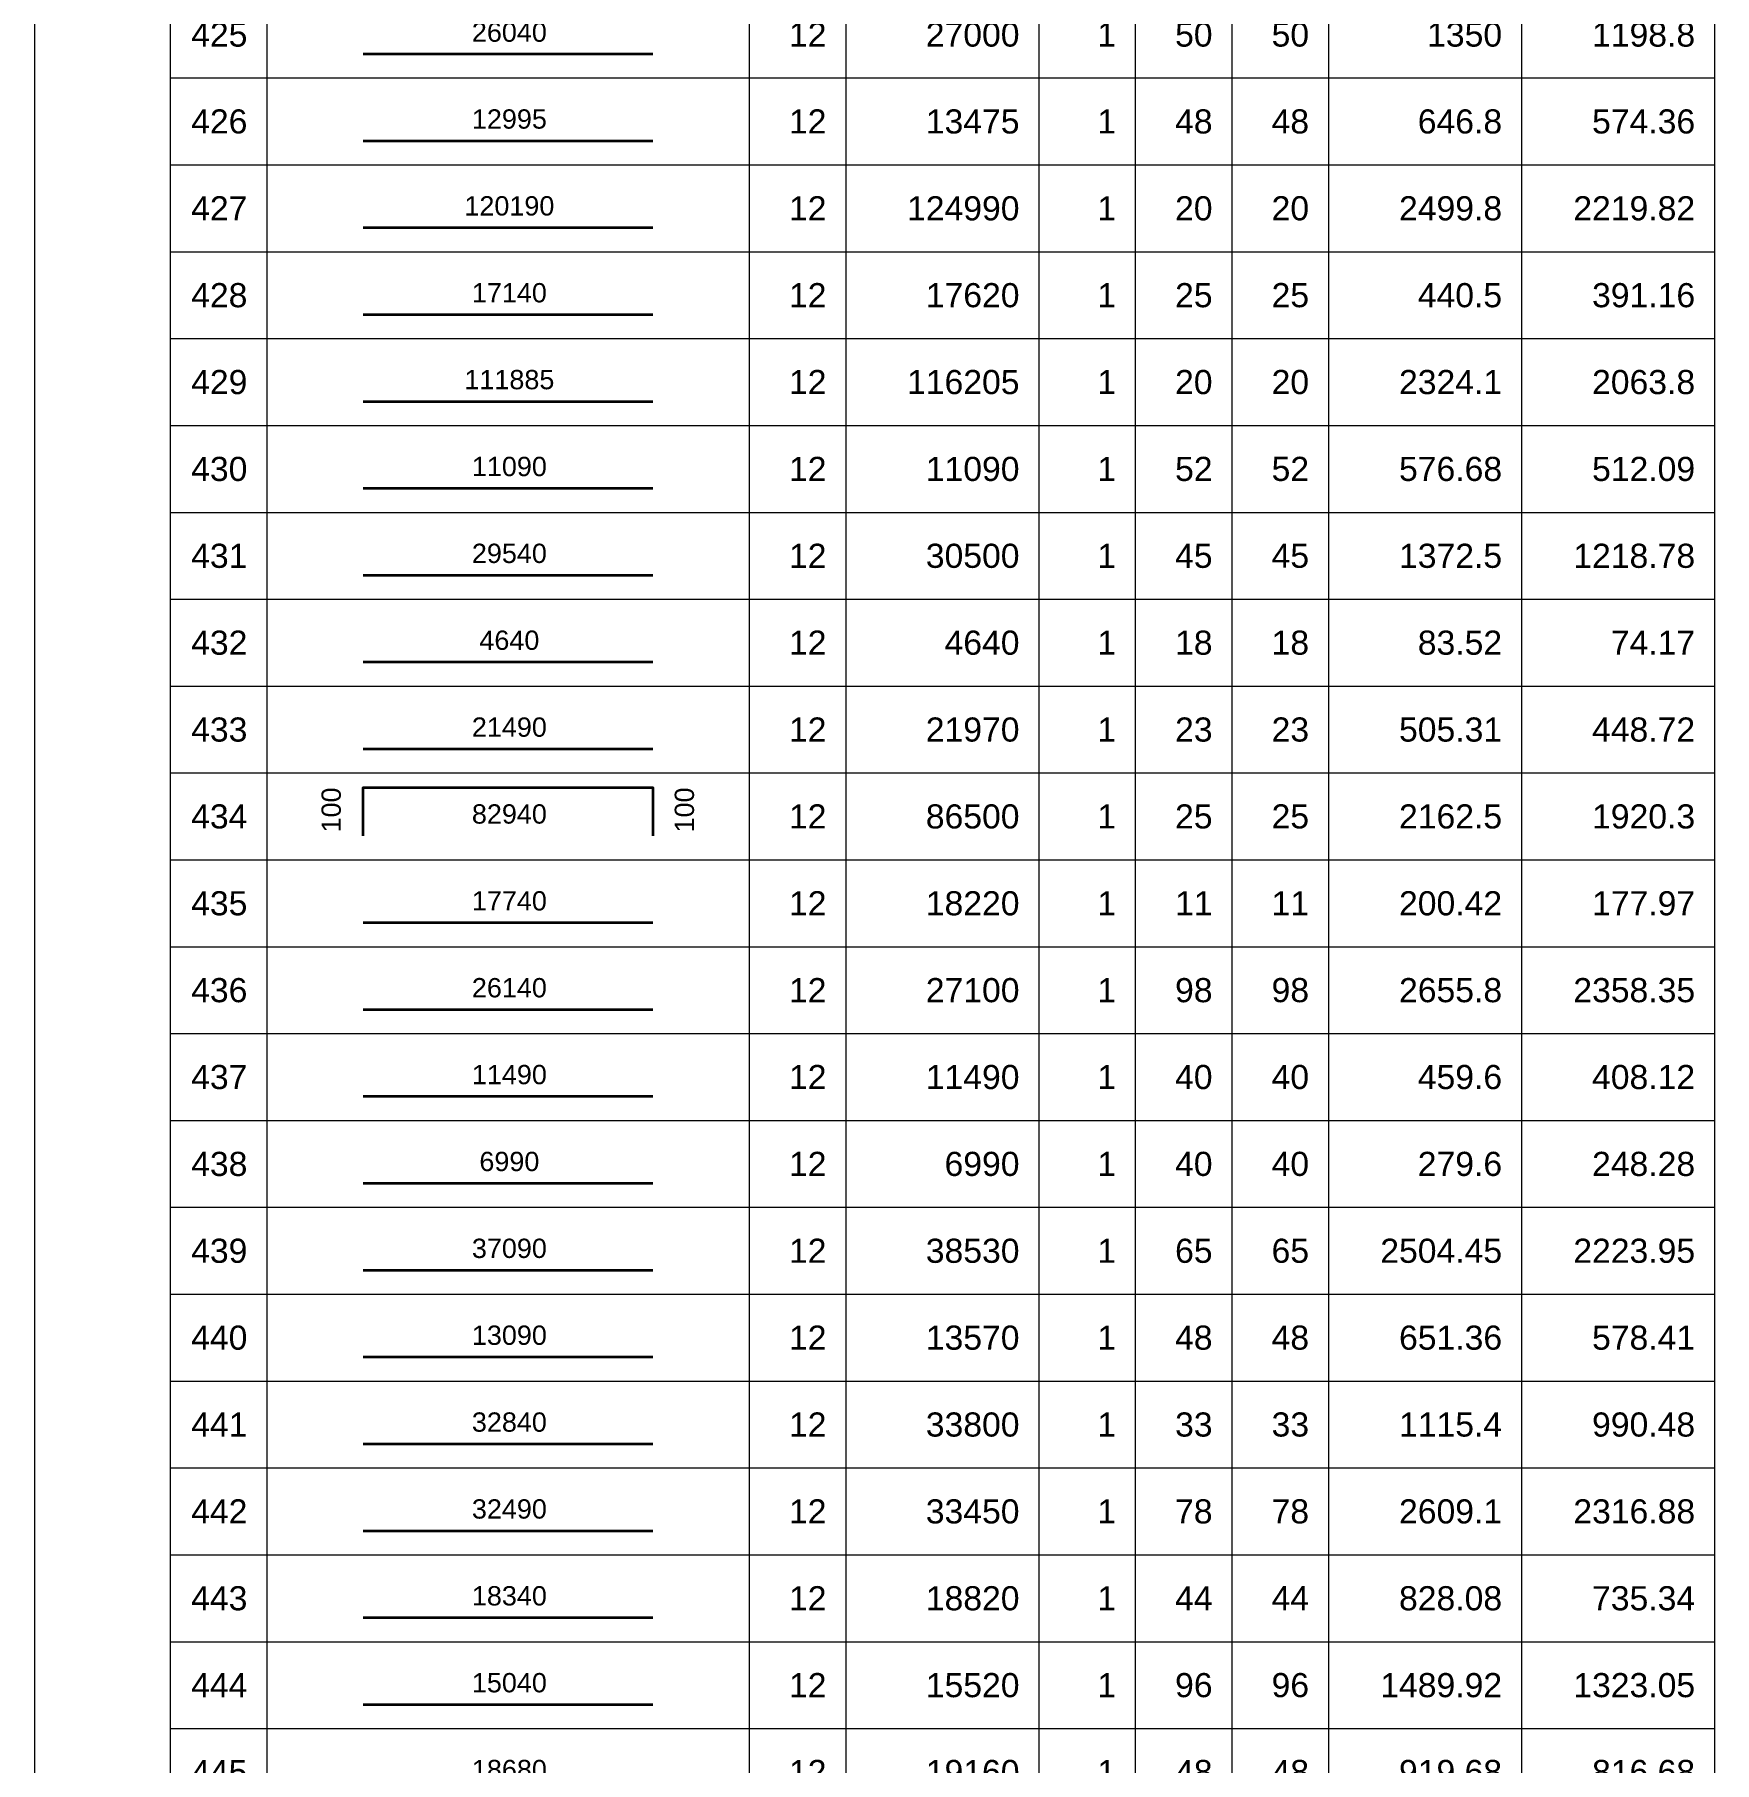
# Model space of a CAD drawing. Header units: millimetres. Extents: x -415354 to 883813, y -531490 to 486716.
# Drawn here: x 798740 to 816146, y -443642 to -425740 of the extents above; entities that cross this region are included whole.
import ezdxf
from ezdxf.enums import TextEntityAlignment as Align

# ---------------------------------------------------------------- set-up
doc = ezdxf.new("R2010")
doc.units = ezdxf.units.MM
doc.header["$MEASUREMENT"] = 0
for name, color, linetype, lineweight in [('NDC_FRAME', 7, 'Continuous', 20), ('NDC_S_REBAR', 4, 'Continuous', 35), ('NDC_S_VN TEXT', 7, 'Continuous', 20), ('NDC_Table', 3, 'Continuous', 20)]:
    doc.layers.add(name, color=color, linetype=linetype, lineweight=lineweight)
doc.styles.add('ARIAL', font='arial.ttf', dxfattribs={"width": 0.8})

# ---------------------------------------------------------------- blocks, each defined once
blk = doc.blocks.new('dang01')
at = {"layer": 'NDC_S_REBAR'}
blk.add_line((3405, -650), (6405, -650), dxfattribs=at)
at = {"layer": 'NDC_Table'}
for p, q in [((0, 0), (0, -900)), ((1405, 0), (1405, -900)), ((2405, 0), (2405, -900)), ((7405, 0), (7405, -900)), ((8405, 0), (8405, -900)), ((10405, 0), (10405, -900)), ((11405, 0), (11405, -900)), ((12405, 0), (12405, -900)), ((13405, 0), (13405, -900)), ((15405, 0), (15405, -900)), ((17405, 0), (17405, -900)), ((1405, -900), (17405, -900))]:
    blk.add_line(p, q, dxfattribs=at)
at = {"layer": 'NDC_S_VN TEXT', "style": 'ARIAL'}
for p in [(2205, -450), (8205, -450), (10205, -450), (11205, -450), (12205, -450), (13205, -450), (15205, -450), (17205, -450)]:
    blk.add_attdef('D03', text='', height=250, dxfattribs=at).set_placement(p, align=Align.MIDDLE_RIGHT)
blk.add_attdef('00000000', text='', height=200, dxfattribs=at).set_placement((4920, -425), align=Align.MIDDLE_CENTER)
blk = doc.blocks.new('dang04')
at = {"layer": 'NDC_S_REBAR'}
blk.add_lwpolyline([(3405, -650), (3405, -150), (6405, -150), (6405, -650)], dxfattribs=at)
at = {"layer": 'NDC_Table'}
for p, q in [((0, 0), (0, -900)), ((1405, 0), (1405, -900)), ((2405, 0), (2405, -900)), ((7405, 0), (7405, -900)), ((8405, 0), (8405, -900)), ((10405, 0), (10405, -900)), ((11405, 0), (11405, -900)), ((12405, 0), (12405, -900)), ((13405, 0), (13405, -900)), ((15405, 0), (15405, -900)), ((17405, 0), (17405, -900)), ((1405, -900), (17405, -900))]:
    blk.add_line(p, q, dxfattribs=at)
at = {"layer": 'NDC_S_VN TEXT', "style": 'ARIAL'}
for p in [(3073, -150), (6733, -150)]:
    blk.add_attdef('D03', text='', height=200, rotation=90, dxfattribs=at).set_placement(p, align=Align.MIDDLE_RIGHT)
for p in [(2205, -450), (8205, -450), (10205, -450), (11205, -450), (12205, -450), (13205, -450), (15205, -450), (17205, -450)]:
    blk.add_attdef('D03', text='', height=250, dxfattribs=at).set_placement(p, align=Align.MIDDLE_RIGHT)
blk.add_attdef('D03', text='', height=200, dxfattribs=at).set_placement((4920, -425), align=Align.MIDDLE_CENTER)

msp = doc.modelspace()

# ---------------------------------------------------------------- block references
at = {"layer": 'NDC_FRAME'}
ref = msp.add_blockref('dang01', (798740.5, -425290.5), dxfattribs=at)
ref.add_attrib('D03', '425', dxfattribs={"layer": 'NDC_S_VN TEXT', "height": 250, "style": 'ARIAL'}).set_placement((800945.8, -425740.5), align=Align.MIDDLE_RIGHT)
ref.add_attrib('00000000', '26040', dxfattribs={"layer": 'NDC_S_VN TEXT', "height": 200, "style": 'ARIAL'}).set_placement((803660.1, -425715.2), align=Align.MIDDLE_CENTER)
ref.add_attrib('D03', '12', dxfattribs={"layer": 'NDC_S_VN TEXT', "height": 250, "style": 'ARIAL'}).set_placement((806945.8, -425740.5), align=Align.MIDDLE_RIGHT)
ref.add_attrib('D03', '27000', dxfattribs={"layer": 'NDC_S_VN TEXT', "height": 250, "style": 'ARIAL'}).set_placement((808945.8, -425740.5), align=Align.MIDDLE_RIGHT)
ref.add_attrib('D03', '1', dxfattribs={"layer": 'NDC_S_VN TEXT', "height": 250, "style": 'ARIAL'}).set_placement((809945.8, -425740.5), align=Align.MIDDLE_RIGHT)
ref.add_attrib('D03', '50', dxfattribs={"layer": 'NDC_S_VN TEXT', "height": 250, "style": 'ARIAL'}).set_placement((810945.8, -425740.5), align=Align.MIDDLE_RIGHT)
ref.add_attrib('D03', '50', dxfattribs={"layer": 'NDC_S_VN TEXT', "height": 250, "style": 'ARIAL'}).set_placement((811945.8, -425740.2), align=Align.MIDDLE_RIGHT)
ref.add_attrib('D03', '1350', dxfattribs={"layer": 'NDC_S_VN TEXT', "height": 250, "style": 'ARIAL'}).set_placement((813945.8, -425740.5), align=Align.MIDDLE_RIGHT)
ref.add_attrib('D03', '1198.8', dxfattribs={"layer": 'NDC_S_VN TEXT', "height": 250, "style": 'ARIAL'}).set_placement((815945.8, -425740.5), align=Align.MIDDLE_RIGHT)
ref = msp.add_blockref('dang01', (798740.5, -426190.5), dxfattribs=at)
ref.add_attrib('D03', '426', dxfattribs={"layer": 'NDC_S_VN TEXT', "height": 250, "style": 'ARIAL'}).set_placement((800945.8, -426640.5), align=Align.MIDDLE_RIGHT)
ref.add_attrib('00000000', '12995', dxfattribs={"layer": 'NDC_S_VN TEXT', "height": 200, "style": 'ARIAL'}).set_placement((803660.1, -426615.2), align=Align.MIDDLE_CENTER)
ref.add_attrib('D03', '12', dxfattribs={"layer": 'NDC_S_VN TEXT', "height": 250, "style": 'ARIAL'}).set_placement((806945.8, -426640.5), align=Align.MIDDLE_RIGHT)
ref.add_attrib('D03', '13475', dxfattribs={"layer": 'NDC_S_VN TEXT', "height": 250, "style": 'ARIAL'}).set_placement((808945.8, -426640.5), align=Align.MIDDLE_RIGHT)
ref.add_attrib('D03', '1', dxfattribs={"layer": 'NDC_S_VN TEXT', "height": 250, "style": 'ARIAL'}).set_placement((809945.8, -426640.5), align=Align.MIDDLE_RIGHT)
ref.add_attrib('D03', '48', dxfattribs={"layer": 'NDC_S_VN TEXT', "height": 250, "style": 'ARIAL'}).set_placement((810945.8, -426640.5), align=Align.MIDDLE_RIGHT)
ref.add_attrib('D03', '48', dxfattribs={"layer": 'NDC_S_VN TEXT', "height": 250, "style": 'ARIAL'}).set_placement((811945.8, -426640.2), align=Align.MIDDLE_RIGHT)
ref.add_attrib('D03', '646.8', dxfattribs={"layer": 'NDC_S_VN TEXT', "height": 250, "style": 'ARIAL'}).set_placement((813945.8, -426640.5), align=Align.MIDDLE_RIGHT)
ref.add_attrib('D03', '574.36', dxfattribs={"layer": 'NDC_S_VN TEXT', "height": 250, "style": 'ARIAL'}).set_placement((815945.8, -426640.5), align=Align.MIDDLE_RIGHT)
ref = msp.add_blockref('dang01', (798740.5, -427090.5), dxfattribs=at)
ref.add_attrib('D03', '427', dxfattribs={"layer": 'NDC_S_VN TEXT', "height": 250, "style": 'ARIAL'}).set_placement((800945.8, -427540.5), align=Align.MIDDLE_RIGHT)
ref.add_attrib('00000000', '120190', dxfattribs={"layer": 'NDC_S_VN TEXT', "height": 200, "style": 'ARIAL'}).set_placement((803660.1, -427515.2), align=Align.MIDDLE_CENTER)
ref.add_attrib('D03', '12', dxfattribs={"layer": 'NDC_S_VN TEXT', "height": 250, "style": 'ARIAL'}).set_placement((806945.8, -427540.5), align=Align.MIDDLE_RIGHT)
ref.add_attrib('D03', '124990', dxfattribs={"layer": 'NDC_S_VN TEXT', "height": 250, "style": 'ARIAL'}).set_placement((808945.8, -427540.5), align=Align.MIDDLE_RIGHT)
ref.add_attrib('D03', '1', dxfattribs={"layer": 'NDC_S_VN TEXT', "height": 250, "style": 'ARIAL'}).set_placement((809945.8, -427540.5), align=Align.MIDDLE_RIGHT)
ref.add_attrib('D03', '20', dxfattribs={"layer": 'NDC_S_VN TEXT', "height": 250, "style": 'ARIAL'}).set_placement((810945.8, -427540.5), align=Align.MIDDLE_RIGHT)
ref.add_attrib('D03', '20', dxfattribs={"layer": 'NDC_S_VN TEXT', "height": 250, "style": 'ARIAL'}).set_placement((811945.8, -427540.2), align=Align.MIDDLE_RIGHT)
ref.add_attrib('D03', '2499.8', dxfattribs={"layer": 'NDC_S_VN TEXT', "height": 250, "style": 'ARIAL'}).set_placement((813945.8, -427540.5), align=Align.MIDDLE_RIGHT)
ref.add_attrib('D03', '2219.82', dxfattribs={"layer": 'NDC_S_VN TEXT', "height": 250, "style": 'ARIAL'}).set_placement((815945.8, -427540.5), align=Align.MIDDLE_RIGHT)
ref = msp.add_blockref('dang01', (798740.5, -427990.5), dxfattribs=at)
ref.add_attrib('D03', '428', dxfattribs={"layer": 'NDC_S_VN TEXT', "height": 250, "style": 'ARIAL'}).set_placement((800945.8, -428440.5), align=Align.MIDDLE_RIGHT)
ref.add_attrib('00000000', '17140', dxfattribs={"layer": 'NDC_S_VN TEXT', "height": 200, "style": 'ARIAL'}).set_placement((803660.1, -428415.2), align=Align.MIDDLE_CENTER)
ref.add_attrib('D03', '12', dxfattribs={"layer": 'NDC_S_VN TEXT', "height": 250, "style": 'ARIAL'}).set_placement((806945.8, -428440.5), align=Align.MIDDLE_RIGHT)
ref.add_attrib('D03', '17620', dxfattribs={"layer": 'NDC_S_VN TEXT', "height": 250, "style": 'ARIAL'}).set_placement((808945.8, -428440.5), align=Align.MIDDLE_RIGHT)
ref.add_attrib('D03', '1', dxfattribs={"layer": 'NDC_S_VN TEXT', "height": 250, "style": 'ARIAL'}).set_placement((809945.8, -428440.5), align=Align.MIDDLE_RIGHT)
ref.add_attrib('D03', '25', dxfattribs={"layer": 'NDC_S_VN TEXT', "height": 250, "style": 'ARIAL'}).set_placement((810945.8, -428440.5), align=Align.MIDDLE_RIGHT)
ref.add_attrib('D03', '25', dxfattribs={"layer": 'NDC_S_VN TEXT', "height": 250, "style": 'ARIAL'}).set_placement((811945.8, -428440.2), align=Align.MIDDLE_RIGHT)
ref.add_attrib('D03', '440.5', dxfattribs={"layer": 'NDC_S_VN TEXT', "height": 250, "style": 'ARIAL'}).set_placement((813945.8, -428440.5), align=Align.MIDDLE_RIGHT)
ref.add_attrib('D03', '391.16', dxfattribs={"layer": 'NDC_S_VN TEXT', "height": 250, "style": 'ARIAL'}).set_placement((815945.8, -428440.5), align=Align.MIDDLE_RIGHT)
ref = msp.add_blockref('dang01', (798740.5, -428890.5), dxfattribs=at)
ref.add_attrib('D03', '429', dxfattribs={"layer": 'NDC_S_VN TEXT', "height": 250, "style": 'ARIAL'}).set_placement((800945.8, -429340.5), align=Align.MIDDLE_RIGHT)
ref.add_attrib('00000000', '111885', dxfattribs={"layer": 'NDC_S_VN TEXT', "height": 200, "style": 'ARIAL'}).set_placement((803660.1, -429315.2), align=Align.MIDDLE_CENTER)
ref.add_attrib('D03', '12', dxfattribs={"layer": 'NDC_S_VN TEXT', "height": 250, "style": 'ARIAL'}).set_placement((806945.8, -429340.5), align=Align.MIDDLE_RIGHT)
ref.add_attrib('D03', '116205', dxfattribs={"layer": 'NDC_S_VN TEXT', "height": 250, "style": 'ARIAL'}).set_placement((808945.8, -429340.5), align=Align.MIDDLE_RIGHT)
ref.add_attrib('D03', '1', dxfattribs={"layer": 'NDC_S_VN TEXT', "height": 250, "style": 'ARIAL'}).set_placement((809945.8, -429340.5), align=Align.MIDDLE_RIGHT)
ref.add_attrib('D03', '20', dxfattribs={"layer": 'NDC_S_VN TEXT', "height": 250, "style": 'ARIAL'}).set_placement((810945.8, -429340.5), align=Align.MIDDLE_RIGHT)
ref.add_attrib('D03', '20', dxfattribs={"layer": 'NDC_S_VN TEXT', "height": 250, "style": 'ARIAL'}).set_placement((811945.8, -429340.2), align=Align.MIDDLE_RIGHT)
ref.add_attrib('D03', '2324.1', dxfattribs={"layer": 'NDC_S_VN TEXT', "height": 250, "style": 'ARIAL'}).set_placement((813945.8, -429340.5), align=Align.MIDDLE_RIGHT)
ref.add_attrib('D03', '2063.8', dxfattribs={"layer": 'NDC_S_VN TEXT', "height": 250, "style": 'ARIAL'}).set_placement((815945.8, -429340.5), align=Align.MIDDLE_RIGHT)
ref = msp.add_blockref('dang01', (798740.5, -429790.5), dxfattribs=at)
ref.add_attrib('D03', '430', dxfattribs={"layer": 'NDC_S_VN TEXT', "height": 250, "style": 'ARIAL'}).set_placement((800945.8, -430240.5), align=Align.MIDDLE_RIGHT)
ref.add_attrib('00000000', '11090', dxfattribs={"layer": 'NDC_S_VN TEXT', "height": 200, "style": 'ARIAL'}).set_placement((803660.1, -430215.2), align=Align.MIDDLE_CENTER)
ref.add_attrib('D03', '12', dxfattribs={"layer": 'NDC_S_VN TEXT', "height": 250, "style": 'ARIAL'}).set_placement((806945.8, -430240.5), align=Align.MIDDLE_RIGHT)
ref.add_attrib('D03', '11090', dxfattribs={"layer": 'NDC_S_VN TEXT', "height": 250, "style": 'ARIAL'}).set_placement((808945.8, -430240.5), align=Align.MIDDLE_RIGHT)
ref.add_attrib('D03', '1', dxfattribs={"layer": 'NDC_S_VN TEXT', "height": 250, "style": 'ARIAL'}).set_placement((809945.8, -430240.5), align=Align.MIDDLE_RIGHT)
ref.add_attrib('D03', '52', dxfattribs={"layer": 'NDC_S_VN TEXT', "height": 250, "style": 'ARIAL'}).set_placement((810945.8, -430240.5), align=Align.MIDDLE_RIGHT)
ref.add_attrib('D03', '52', dxfattribs={"layer": 'NDC_S_VN TEXT', "height": 250, "style": 'ARIAL'}).set_placement((811945.8, -430240.2), align=Align.MIDDLE_RIGHT)
ref.add_attrib('D03', '576.68', dxfattribs={"layer": 'NDC_S_VN TEXT', "height": 250, "style": 'ARIAL'}).set_placement((813945.8, -430240.5), align=Align.MIDDLE_RIGHT)
ref.add_attrib('D03', '512.09', dxfattribs={"layer": 'NDC_S_VN TEXT', "height": 250, "style": 'ARIAL'}).set_placement((815945.8, -430240.5), align=Align.MIDDLE_RIGHT)
ref = msp.add_blockref('dang01', (798740.5, -430690.5), dxfattribs=at)
ref.add_attrib('D03', '431', dxfattribs={"layer": 'NDC_S_VN TEXT', "height": 250, "style": 'ARIAL'}).set_placement((800945.8, -431140.5), align=Align.MIDDLE_RIGHT)
ref.add_attrib('00000000', '29540', dxfattribs={"layer": 'NDC_S_VN TEXT', "height": 200, "style": 'ARIAL'}).set_placement((803660.1, -431115.2), align=Align.MIDDLE_CENTER)
ref.add_attrib('D03', '12', dxfattribs={"layer": 'NDC_S_VN TEXT', "height": 250, "style": 'ARIAL'}).set_placement((806945.8, -431140.5), align=Align.MIDDLE_RIGHT)
ref.add_attrib('D03', '30500', dxfattribs={"layer": 'NDC_S_VN TEXT', "height": 250, "style": 'ARIAL'}).set_placement((808945.8, -431140.5), align=Align.MIDDLE_RIGHT)
ref.add_attrib('D03', '1', dxfattribs={"layer": 'NDC_S_VN TEXT', "height": 250, "style": 'ARIAL'}).set_placement((809945.8, -431140.5), align=Align.MIDDLE_RIGHT)
ref.add_attrib('D03', '45', dxfattribs={"layer": 'NDC_S_VN TEXT', "height": 250, "style": 'ARIAL'}).set_placement((810945.8, -431140.5), align=Align.MIDDLE_RIGHT)
ref.add_attrib('D03', '45', dxfattribs={"layer": 'NDC_S_VN TEXT', "height": 250, "style": 'ARIAL'}).set_placement((811945.8, -431140.2), align=Align.MIDDLE_RIGHT)
ref.add_attrib('D03', '1372.5', dxfattribs={"layer": 'NDC_S_VN TEXT', "height": 250, "style": 'ARIAL'}).set_placement((813945.8, -431140.5), align=Align.MIDDLE_RIGHT)
ref.add_attrib('D03', '1218.78', dxfattribs={"layer": 'NDC_S_VN TEXT', "height": 250, "style": 'ARIAL'}).set_placement((815945.8, -431140.5), align=Align.MIDDLE_RIGHT)
ref = msp.add_blockref('dang01', (798740.5, -431590.5), dxfattribs=at)
ref.add_attrib('D03', '432', dxfattribs={"layer": 'NDC_S_VN TEXT', "height": 250, "style": 'ARIAL'}).set_placement((800945.8, -432040.5), align=Align.MIDDLE_RIGHT)
ref.add_attrib('00000000', '4640', dxfattribs={"layer": 'NDC_S_VN TEXT', "height": 200, "style": 'ARIAL'}).set_placement((803660.1, -432015.2), align=Align.MIDDLE_CENTER)
ref.add_attrib('D03', '12', dxfattribs={"layer": 'NDC_S_VN TEXT', "height": 250, "style": 'ARIAL'}).set_placement((806945.8, -432040.5), align=Align.MIDDLE_RIGHT)
ref.add_attrib('D03', '4640', dxfattribs={"layer": 'NDC_S_VN TEXT', "height": 250, "style": 'ARIAL'}).set_placement((808945.8, -432040.5), align=Align.MIDDLE_RIGHT)
ref.add_attrib('D03', '1', dxfattribs={"layer": 'NDC_S_VN TEXT', "height": 250, "style": 'ARIAL'}).set_placement((809945.8, -432040.5), align=Align.MIDDLE_RIGHT)
ref.add_attrib('D03', '18', dxfattribs={"layer": 'NDC_S_VN TEXT', "height": 250, "style": 'ARIAL'}).set_placement((810945.8, -432040.5), align=Align.MIDDLE_RIGHT)
ref.add_attrib('D03', '18', dxfattribs={"layer": 'NDC_S_VN TEXT', "height": 250, "style": 'ARIAL'}).set_placement((811945.8, -432040.2), align=Align.MIDDLE_RIGHT)
ref.add_attrib('D03', '83.52', dxfattribs={"layer": 'NDC_S_VN TEXT', "height": 250, "style": 'ARIAL'}).set_placement((813945.8, -432040.5), align=Align.MIDDLE_RIGHT)
ref.add_attrib('D03', '74.17', dxfattribs={"layer": 'NDC_S_VN TEXT', "height": 250, "style": 'ARIAL'}).set_placement((815945.8, -432040.5), align=Align.MIDDLE_RIGHT)
ref = msp.add_blockref('dang01', (798740.5, -432490.5), dxfattribs=at)
ref.add_attrib('D03', '433', dxfattribs={"layer": 'NDC_S_VN TEXT', "height": 250, "style": 'ARIAL'}).set_placement((800945.8, -432940.5), align=Align.MIDDLE_RIGHT)
ref.add_attrib('00000000', '21490', dxfattribs={"layer": 'NDC_S_VN TEXT', "height": 200, "style": 'ARIAL'}).set_placement((803660.1, -432915.2), align=Align.MIDDLE_CENTER)
ref.add_attrib('D03', '12', dxfattribs={"layer": 'NDC_S_VN TEXT', "height": 250, "style": 'ARIAL'}).set_placement((806945.8, -432940.5), align=Align.MIDDLE_RIGHT)
ref.add_attrib('D03', '21970', dxfattribs={"layer": 'NDC_S_VN TEXT', "height": 250, "style": 'ARIAL'}).set_placement((808945.8, -432940.5), align=Align.MIDDLE_RIGHT)
ref.add_attrib('D03', '1', dxfattribs={"layer": 'NDC_S_VN TEXT', "height": 250, "style": 'ARIAL'}).set_placement((809945.8, -432940.5), align=Align.MIDDLE_RIGHT)
ref.add_attrib('D03', '23', dxfattribs={"layer": 'NDC_S_VN TEXT', "height": 250, "style": 'ARIAL'}).set_placement((810945.8, -432940.5), align=Align.MIDDLE_RIGHT)
ref.add_attrib('D03', '23', dxfattribs={"layer": 'NDC_S_VN TEXT', "height": 250, "style": 'ARIAL'}).set_placement((811945.8, -432940.2), align=Align.MIDDLE_RIGHT)
ref.add_attrib('D03', '505.31', dxfattribs={"layer": 'NDC_S_VN TEXT', "height": 250, "style": 'ARIAL'}).set_placement((813945.8, -432940.5), align=Align.MIDDLE_RIGHT)
ref.add_attrib('D03', '448.72', dxfattribs={"layer": 'NDC_S_VN TEXT', "height": 250, "style": 'ARIAL'}).set_placement((815945.8, -432940.5), align=Align.MIDDLE_RIGHT)
ref = msp.add_blockref('dang04', (798740.5, -433390.5), dxfattribs=at)
ref.add_attrib('D03', '434', dxfattribs={"layer": 'NDC_S_VN TEXT', "height": 250, "style": 'ARIAL'}).set_placement((800945.8, -433840.5), align=Align.MIDDLE_RIGHT)
ref.add_attrib('D03', '100', dxfattribs={"layer": 'NDC_S_VN TEXT', "height": 200, "rotation": 90, "style": 'ARIAL'}).set_placement((801813.8, -433540.5), align=Align.MIDDLE_RIGHT)
ref.add_attrib('D03', '82940', dxfattribs={"layer": 'NDC_S_VN TEXT', "height": 200, "style": 'ARIAL'}).set_placement((803660.1, -433815.2), align=Align.MIDDLE_CENTER)
ref.add_attrib('D03', '100', dxfattribs={"layer": 'NDC_S_VN TEXT', "height": 200, "rotation": 90, "style": 'ARIAL'}).set_placement((805473, -433540.5), align=Align.MIDDLE_RIGHT)
ref.add_attrib('D03', '12', dxfattribs={"layer": 'NDC_S_VN TEXT', "height": 250, "style": 'ARIAL'}).set_placement((806945.8, -433840.5), align=Align.MIDDLE_RIGHT)
ref.add_attrib('D03', '86500', dxfattribs={"layer": 'NDC_S_VN TEXT', "height": 250, "style": 'ARIAL'}).set_placement((808945.8, -433840.5), align=Align.MIDDLE_RIGHT)
ref.add_attrib('D03', '1', dxfattribs={"layer": 'NDC_S_VN TEXT', "height": 250, "style": 'ARIAL'}).set_placement((809945.8, -433840.5), align=Align.MIDDLE_RIGHT)
ref.add_attrib('D03', '25', dxfattribs={"layer": 'NDC_S_VN TEXT', "height": 250, "style": 'ARIAL'}).set_placement((810945.8, -433840.5), align=Align.MIDDLE_RIGHT)
ref.add_attrib('D03', '25', dxfattribs={"layer": 'NDC_S_VN TEXT', "height": 250, "style": 'ARIAL'}).set_placement((811945.8, -433840.2), align=Align.MIDDLE_RIGHT)
ref.add_attrib('D03', '2162.5', dxfattribs={"layer": 'NDC_S_VN TEXT', "height": 250, "style": 'ARIAL'}).set_placement((813945.8, -433840.5), align=Align.MIDDLE_RIGHT)
ref.add_attrib('D03', '1920.3', dxfattribs={"layer": 'NDC_S_VN TEXT', "height": 250, "style": 'ARIAL'}).set_placement((815945.8, -433840.5), align=Align.MIDDLE_RIGHT)
ref = msp.add_blockref('dang01', (798740.5, -434290.5), dxfattribs=at)
ref.add_attrib('D03', '435', dxfattribs={"layer": 'NDC_S_VN TEXT', "height": 250, "style": 'ARIAL'}).set_placement((800945.8, -434740.5), align=Align.MIDDLE_RIGHT)
ref.add_attrib('00000000', '17740', dxfattribs={"layer": 'NDC_S_VN TEXT', "height": 200, "style": 'ARIAL'}).set_placement((803660.1, -434715.2), align=Align.MIDDLE_CENTER)
ref.add_attrib('D03', '12', dxfattribs={"layer": 'NDC_S_VN TEXT', "height": 250, "style": 'ARIAL'}).set_placement((806945.8, -434740.5), align=Align.MIDDLE_RIGHT)
ref.add_attrib('D03', '18220', dxfattribs={"layer": 'NDC_S_VN TEXT', "height": 250, "style": 'ARIAL'}).set_placement((808945.8, -434740.5), align=Align.MIDDLE_RIGHT)
ref.add_attrib('D03', '1', dxfattribs={"layer": 'NDC_S_VN TEXT', "height": 250, "style": 'ARIAL'}).set_placement((809945.8, -434740.5), align=Align.MIDDLE_RIGHT)
ref.add_attrib('D03', '11', dxfattribs={"layer": 'NDC_S_VN TEXT', "height": 250, "style": 'ARIAL'}).set_placement((810945.8, -434740.5), align=Align.MIDDLE_RIGHT)
ref.add_attrib('D03', '11', dxfattribs={"layer": 'NDC_S_VN TEXT', "height": 250, "style": 'ARIAL'}).set_placement((811945.8, -434740.2), align=Align.MIDDLE_RIGHT)
ref.add_attrib('D03', '200.42', dxfattribs={"layer": 'NDC_S_VN TEXT', "height": 250, "style": 'ARIAL'}).set_placement((813945.8, -434740.5), align=Align.MIDDLE_RIGHT)
ref.add_attrib('D03', '177.97', dxfattribs={"layer": 'NDC_S_VN TEXT', "height": 250, "style": 'ARIAL'}).set_placement((815945.8, -434740.5), align=Align.MIDDLE_RIGHT)
ref = msp.add_blockref('dang01', (798740.5, -435190.5), dxfattribs=at)
ref.add_attrib('D03', '436', dxfattribs={"layer": 'NDC_S_VN TEXT', "height": 250, "style": 'ARIAL'}).set_placement((800945.8, -435640.5), align=Align.MIDDLE_RIGHT)
ref.add_attrib('00000000', '26140', dxfattribs={"layer": 'NDC_S_VN TEXT', "height": 200, "style": 'ARIAL'}).set_placement((803660.1, -435615.2), align=Align.MIDDLE_CENTER)
ref.add_attrib('D03', '12', dxfattribs={"layer": 'NDC_S_VN TEXT', "height": 250, "style": 'ARIAL'}).set_placement((806945.8, -435640.5), align=Align.MIDDLE_RIGHT)
ref.add_attrib('D03', '27100', dxfattribs={"layer": 'NDC_S_VN TEXT', "height": 250, "style": 'ARIAL'}).set_placement((808945.8, -435640.5), align=Align.MIDDLE_RIGHT)
ref.add_attrib('D03', '1', dxfattribs={"layer": 'NDC_S_VN TEXT', "height": 250, "style": 'ARIAL'}).set_placement((809945.8, -435640.5), align=Align.MIDDLE_RIGHT)
ref.add_attrib('D03', '98', dxfattribs={"layer": 'NDC_S_VN TEXT', "height": 250, "style": 'ARIAL'}).set_placement((810945.8, -435640.5), align=Align.MIDDLE_RIGHT)
ref.add_attrib('D03', '98', dxfattribs={"layer": 'NDC_S_VN TEXT', "height": 250, "style": 'ARIAL'}).set_placement((811945.8, -435640.2), align=Align.MIDDLE_RIGHT)
ref.add_attrib('D03', '2655.8', dxfattribs={"layer": 'NDC_S_VN TEXT', "height": 250, "style": 'ARIAL'}).set_placement((813945.8, -435640.5), align=Align.MIDDLE_RIGHT)
ref.add_attrib('D03', '2358.35', dxfattribs={"layer": 'NDC_S_VN TEXT', "height": 250, "style": 'ARIAL'}).set_placement((815945.8, -435640.5), align=Align.MIDDLE_RIGHT)
ref = msp.add_blockref('dang01', (798740.5, -436090.5), dxfattribs=at)
ref.add_attrib('D03', '437', dxfattribs={"layer": 'NDC_S_VN TEXT', "height": 250, "style": 'ARIAL'}).set_placement((800945.8, -436540.5), align=Align.MIDDLE_RIGHT)
ref.add_attrib('00000000', '11490', dxfattribs={"layer": 'NDC_S_VN TEXT', "height": 200, "style": 'ARIAL'}).set_placement((803660.1, -436515.2), align=Align.MIDDLE_CENTER)
ref.add_attrib('D03', '12', dxfattribs={"layer": 'NDC_S_VN TEXT', "height": 250, "style": 'ARIAL'}).set_placement((806945.8, -436540.5), align=Align.MIDDLE_RIGHT)
ref.add_attrib('D03', '11490', dxfattribs={"layer": 'NDC_S_VN TEXT', "height": 250, "style": 'ARIAL'}).set_placement((808945.8, -436540.5), align=Align.MIDDLE_RIGHT)
ref.add_attrib('D03', '1', dxfattribs={"layer": 'NDC_S_VN TEXT', "height": 250, "style": 'ARIAL'}).set_placement((809945.8, -436540.5), align=Align.MIDDLE_RIGHT)
ref.add_attrib('D03', '40', dxfattribs={"layer": 'NDC_S_VN TEXT', "height": 250, "style": 'ARIAL'}).set_placement((810945.8, -436540.5), align=Align.MIDDLE_RIGHT)
ref.add_attrib('D03', '40', dxfattribs={"layer": 'NDC_S_VN TEXT', "height": 250, "style": 'ARIAL'}).set_placement((811945.8, -436540.2), align=Align.MIDDLE_RIGHT)
ref.add_attrib('D03', '459.6', dxfattribs={"layer": 'NDC_S_VN TEXT', "height": 250, "style": 'ARIAL'}).set_placement((813945.8, -436540.5), align=Align.MIDDLE_RIGHT)
ref.add_attrib('D03', '408.12', dxfattribs={"layer": 'NDC_S_VN TEXT', "height": 250, "style": 'ARIAL'}).set_placement((815945.8, -436540.5), align=Align.MIDDLE_RIGHT)
ref = msp.add_blockref('dang01', (798740.5, -436990.5), dxfattribs=at)
ref.add_attrib('D03', '438', dxfattribs={"layer": 'NDC_S_VN TEXT', "height": 250, "style": 'ARIAL'}).set_placement((800945.8, -437440.5), align=Align.MIDDLE_RIGHT)
ref.add_attrib('00000000', '6990', dxfattribs={"layer": 'NDC_S_VN TEXT', "height": 200, "style": 'ARIAL'}).set_placement((803660.1, -437415.2), align=Align.MIDDLE_CENTER)
ref.add_attrib('D03', '12', dxfattribs={"layer": 'NDC_S_VN TEXT', "height": 250, "style": 'ARIAL'}).set_placement((806945.8, -437440.5), align=Align.MIDDLE_RIGHT)
ref.add_attrib('D03', '6990', dxfattribs={"layer": 'NDC_S_VN TEXT', "height": 250, "style": 'ARIAL'}).set_placement((808945.8, -437440.5), align=Align.MIDDLE_RIGHT)
ref.add_attrib('D03', '1', dxfattribs={"layer": 'NDC_S_VN TEXT', "height": 250, "style": 'ARIAL'}).set_placement((809945.8, -437440.5), align=Align.MIDDLE_RIGHT)
ref.add_attrib('D03', '40', dxfattribs={"layer": 'NDC_S_VN TEXT', "height": 250, "style": 'ARIAL'}).set_placement((810945.8, -437440.5), align=Align.MIDDLE_RIGHT)
ref.add_attrib('D03', '40', dxfattribs={"layer": 'NDC_S_VN TEXT', "height": 250, "style": 'ARIAL'}).set_placement((811945.8, -437440.2), align=Align.MIDDLE_RIGHT)
ref.add_attrib('D03', '279.6', dxfattribs={"layer": 'NDC_S_VN TEXT', "height": 250, "style": 'ARIAL'}).set_placement((813945.8, -437440.5), align=Align.MIDDLE_RIGHT)
ref.add_attrib('D03', '248.28', dxfattribs={"layer": 'NDC_S_VN TEXT', "height": 250, "style": 'ARIAL'}).set_placement((815945.8, -437440.5), align=Align.MIDDLE_RIGHT)
ref = msp.add_blockref('dang01', (798740.5, -437890.5), dxfattribs=at)
ref.add_attrib('D03', '439', dxfattribs={"layer": 'NDC_S_VN TEXT', "height": 250, "style": 'ARIAL'}).set_placement((800945.8, -438340.5), align=Align.MIDDLE_RIGHT)
ref.add_attrib('00000000', '37090', dxfattribs={"layer": 'NDC_S_VN TEXT', "height": 200, "style": 'ARIAL'}).set_placement((803660.1, -438315.2), align=Align.MIDDLE_CENTER)
ref.add_attrib('D03', '12', dxfattribs={"layer": 'NDC_S_VN TEXT', "height": 250, "style": 'ARIAL'}).set_placement((806945.8, -438340.5), align=Align.MIDDLE_RIGHT)
ref.add_attrib('D03', '38530', dxfattribs={"layer": 'NDC_S_VN TEXT', "height": 250, "style": 'ARIAL'}).set_placement((808945.8, -438340.5), align=Align.MIDDLE_RIGHT)
ref.add_attrib('D03', '1', dxfattribs={"layer": 'NDC_S_VN TEXT', "height": 250, "style": 'ARIAL'}).set_placement((809945.8, -438340.5), align=Align.MIDDLE_RIGHT)
ref.add_attrib('D03', '65', dxfattribs={"layer": 'NDC_S_VN TEXT', "height": 250, "style": 'ARIAL'}).set_placement((810945.8, -438340.5), align=Align.MIDDLE_RIGHT)
ref.add_attrib('D03', '65', dxfattribs={"layer": 'NDC_S_VN TEXT', "height": 250, "style": 'ARIAL'}).set_placement((811945.8, -438340.2), align=Align.MIDDLE_RIGHT)
ref.add_attrib('D03', '2504.45', dxfattribs={"layer": 'NDC_S_VN TEXT', "height": 250, "style": 'ARIAL'}).set_placement((813945.8, -438340.5), align=Align.MIDDLE_RIGHT)
ref.add_attrib('D03', '2223.95', dxfattribs={"layer": 'NDC_S_VN TEXT', "height": 250, "style": 'ARIAL'}).set_placement((815945.8, -438340.5), align=Align.MIDDLE_RIGHT)
ref = msp.add_blockref('dang01', (798740.5, -438790.5), dxfattribs=at)
ref.add_attrib('D03', '440', dxfattribs={"layer": 'NDC_S_VN TEXT', "height": 250, "style": 'ARIAL'}).set_placement((800945.8, -439240.5), align=Align.MIDDLE_RIGHT)
ref.add_attrib('00000000', '13090', dxfattribs={"layer": 'NDC_S_VN TEXT', "height": 200, "style": 'ARIAL'}).set_placement((803660.1, -439215.2), align=Align.MIDDLE_CENTER)
ref.add_attrib('D03', '12', dxfattribs={"layer": 'NDC_S_VN TEXT', "height": 250, "style": 'ARIAL'}).set_placement((806945.8, -439240.5), align=Align.MIDDLE_RIGHT)
ref.add_attrib('D03', '13570', dxfattribs={"layer": 'NDC_S_VN TEXT', "height": 250, "style": 'ARIAL'}).set_placement((808945.8, -439240.5), align=Align.MIDDLE_RIGHT)
ref.add_attrib('D03', '1', dxfattribs={"layer": 'NDC_S_VN TEXT', "height": 250, "style": 'ARIAL'}).set_placement((809945.8, -439240.5), align=Align.MIDDLE_RIGHT)
ref.add_attrib('D03', '48', dxfattribs={"layer": 'NDC_S_VN TEXT', "height": 250, "style": 'ARIAL'}).set_placement((810945.8, -439240.5), align=Align.MIDDLE_RIGHT)
ref.add_attrib('D03', '48', dxfattribs={"layer": 'NDC_S_VN TEXT', "height": 250, "style": 'ARIAL'}).set_placement((811945.8, -439240.2), align=Align.MIDDLE_RIGHT)
ref.add_attrib('D03', '651.36', dxfattribs={"layer": 'NDC_S_VN TEXT', "height": 250, "style": 'ARIAL'}).set_placement((813945.8, -439240.5), align=Align.MIDDLE_RIGHT)
ref.add_attrib('D03', '578.41', dxfattribs={"layer": 'NDC_S_VN TEXT', "height": 250, "style": 'ARIAL'}).set_placement((815945.8, -439240.5), align=Align.MIDDLE_RIGHT)
ref = msp.add_blockref('dang01', (798740.5, -439690.5), dxfattribs=at)
ref.add_attrib('D03', '441', dxfattribs={"layer": 'NDC_S_VN TEXT', "height": 250, "style": 'ARIAL'}).set_placement((800945.8, -440140.5), align=Align.MIDDLE_RIGHT)
ref.add_attrib('00000000', '32840', dxfattribs={"layer": 'NDC_S_VN TEXT', "height": 200, "style": 'ARIAL'}).set_placement((803660.1, -440115.2), align=Align.MIDDLE_CENTER)
ref.add_attrib('D03', '12', dxfattribs={"layer": 'NDC_S_VN TEXT', "height": 250, "style": 'ARIAL'}).set_placement((806945.8, -440140.5), align=Align.MIDDLE_RIGHT)
ref.add_attrib('D03', '33800', dxfattribs={"layer": 'NDC_S_VN TEXT', "height": 250, "style": 'ARIAL'}).set_placement((808945.8, -440140.5), align=Align.MIDDLE_RIGHT)
ref.add_attrib('D03', '1', dxfattribs={"layer": 'NDC_S_VN TEXT', "height": 250, "style": 'ARIAL'}).set_placement((809945.8, -440140.5), align=Align.MIDDLE_RIGHT)
ref.add_attrib('D03', '33', dxfattribs={"layer": 'NDC_S_VN TEXT', "height": 250, "style": 'ARIAL'}).set_placement((810945.8, -440140.5), align=Align.MIDDLE_RIGHT)
ref.add_attrib('D03', '33', dxfattribs={"layer": 'NDC_S_VN TEXT', "height": 250, "style": 'ARIAL'}).set_placement((811945.8, -440140.2), align=Align.MIDDLE_RIGHT)
ref.add_attrib('D03', '1115.4', dxfattribs={"layer": 'NDC_S_VN TEXT', "height": 250, "style": 'ARIAL'}).set_placement((813945.8, -440140.5), align=Align.MIDDLE_RIGHT)
ref.add_attrib('D03', '990.48', dxfattribs={"layer": 'NDC_S_VN TEXT', "height": 250, "style": 'ARIAL'}).set_placement((815945.8, -440140.5), align=Align.MIDDLE_RIGHT)
ref = msp.add_blockref('dang01', (798740.5, -440590.5), dxfattribs=at)
ref.add_attrib('D03', '442', dxfattribs={"layer": 'NDC_S_VN TEXT', "height": 250, "style": 'ARIAL'}).set_placement((800945.8, -441040.5), align=Align.MIDDLE_RIGHT)
ref.add_attrib('00000000', '32490', dxfattribs={"layer": 'NDC_S_VN TEXT', "height": 200, "style": 'ARIAL'}).set_placement((803660.1, -441015.2), align=Align.MIDDLE_CENTER)
ref.add_attrib('D03', '12', dxfattribs={"layer": 'NDC_S_VN TEXT', "height": 250, "style": 'ARIAL'}).set_placement((806945.8, -441040.5), align=Align.MIDDLE_RIGHT)
ref.add_attrib('D03', '33450', dxfattribs={"layer": 'NDC_S_VN TEXT', "height": 250, "style": 'ARIAL'}).set_placement((808945.8, -441040.5), align=Align.MIDDLE_RIGHT)
ref.add_attrib('D03', '1', dxfattribs={"layer": 'NDC_S_VN TEXT', "height": 250, "style": 'ARIAL'}).set_placement((809945.8, -441040.5), align=Align.MIDDLE_RIGHT)
ref.add_attrib('D03', '78', dxfattribs={"layer": 'NDC_S_VN TEXT', "height": 250, "style": 'ARIAL'}).set_placement((810945.8, -441040.5), align=Align.MIDDLE_RIGHT)
ref.add_attrib('D03', '78', dxfattribs={"layer": 'NDC_S_VN TEXT', "height": 250, "style": 'ARIAL'}).set_placement((811945.8, -441040.2), align=Align.MIDDLE_RIGHT)
ref.add_attrib('D03', '2609.1', dxfattribs={"layer": 'NDC_S_VN TEXT', "height": 250, "style": 'ARIAL'}).set_placement((813945.8, -441040.5), align=Align.MIDDLE_RIGHT)
ref.add_attrib('D03', '2316.88', dxfattribs={"layer": 'NDC_S_VN TEXT', "height": 250, "style": 'ARIAL'}).set_placement((815945.8, -441040.5), align=Align.MIDDLE_RIGHT)
ref = msp.add_blockref('dang01', (798740.5, -441490.5), dxfattribs=at)
ref.add_attrib('D03', '443', dxfattribs={"layer": 'NDC_S_VN TEXT', "height": 250, "style": 'ARIAL'}).set_placement((800945.8, -441940.5), align=Align.MIDDLE_RIGHT)
ref.add_attrib('00000000', '18340', dxfattribs={"layer": 'NDC_S_VN TEXT', "height": 200, "style": 'ARIAL'}).set_placement((803660.1, -441915.2), align=Align.MIDDLE_CENTER)
ref.add_attrib('D03', '12', dxfattribs={"layer": 'NDC_S_VN TEXT', "height": 250, "style": 'ARIAL'}).set_placement((806945.8, -441940.5), align=Align.MIDDLE_RIGHT)
ref.add_attrib('D03', '18820', dxfattribs={"layer": 'NDC_S_VN TEXT', "height": 250, "style": 'ARIAL'}).set_placement((808945.8, -441940.5), align=Align.MIDDLE_RIGHT)
ref.add_attrib('D03', '1', dxfattribs={"layer": 'NDC_S_VN TEXT', "height": 250, "style": 'ARIAL'}).set_placement((809945.8, -441940.5), align=Align.MIDDLE_RIGHT)
ref.add_attrib('D03', '44', dxfattribs={"layer": 'NDC_S_VN TEXT', "height": 250, "style": 'ARIAL'}).set_placement((810945.8, -441940.5), align=Align.MIDDLE_RIGHT)
ref.add_attrib('D03', '44', dxfattribs={"layer": 'NDC_S_VN TEXT', "height": 250, "style": 'ARIAL'}).set_placement((811945.8, -441940.2), align=Align.MIDDLE_RIGHT)
ref.add_attrib('D03', '828.08', dxfattribs={"layer": 'NDC_S_VN TEXT', "height": 250, "style": 'ARIAL'}).set_placement((813945.8, -441940.5), align=Align.MIDDLE_RIGHT)
ref.add_attrib('D03', '735.34', dxfattribs={"layer": 'NDC_S_VN TEXT', "height": 250, "style": 'ARIAL'}).set_placement((815945.8, -441940.5), align=Align.MIDDLE_RIGHT)
ref = msp.add_blockref('dang01', (798740.5, -442390.5), dxfattribs=at)
ref.add_attrib('D03', '444', dxfattribs={"layer": 'NDC_S_VN TEXT', "height": 250, "style": 'ARIAL'}).set_placement((800945.8, -442840.5), align=Align.MIDDLE_RIGHT)
ref.add_attrib('00000000', '15040', dxfattribs={"layer": 'NDC_S_VN TEXT', "height": 200, "style": 'ARIAL'}).set_placement((803660.1, -442815.2), align=Align.MIDDLE_CENTER)
ref.add_attrib('D03', '12', dxfattribs={"layer": 'NDC_S_VN TEXT', "height": 250, "style": 'ARIAL'}).set_placement((806945.8, -442840.5), align=Align.MIDDLE_RIGHT)
ref.add_attrib('D03', '15520', dxfattribs={"layer": 'NDC_S_VN TEXT', "height": 250, "style": 'ARIAL'}).set_placement((808945.8, -442840.5), align=Align.MIDDLE_RIGHT)
ref.add_attrib('D03', '1', dxfattribs={"layer": 'NDC_S_VN TEXT', "height": 250, "style": 'ARIAL'}).set_placement((809945.8, -442840.5), align=Align.MIDDLE_RIGHT)
ref.add_attrib('D03', '96', dxfattribs={"layer": 'NDC_S_VN TEXT', "height": 250, "style": 'ARIAL'}).set_placement((810945.8, -442840.5), align=Align.MIDDLE_RIGHT)
ref.add_attrib('D03', '96', dxfattribs={"layer": 'NDC_S_VN TEXT', "height": 250, "style": 'ARIAL'}).set_placement((811945.8, -442840.2), align=Align.MIDDLE_RIGHT)
ref.add_attrib('D03', '1489.92', dxfattribs={"layer": 'NDC_S_VN TEXT', "height": 250, "style": 'ARIAL'}).set_placement((813945.8, -442840.5), align=Align.MIDDLE_RIGHT)
ref.add_attrib('D03', '1323.05', dxfattribs={"layer": 'NDC_S_VN TEXT', "height": 250, "style": 'ARIAL'}).set_placement((815945.8, -442840.5), align=Align.MIDDLE_RIGHT)
ref = msp.add_blockref('dang01', (798740.5, -443290.5), dxfattribs=at)
ref.add_attrib('D03', '445', dxfattribs={"layer": 'NDC_S_VN TEXT', "height": 250, "style": 'ARIAL'}).set_placement((800945.8, -443740.5), align=Align.MIDDLE_RIGHT)
ref.add_attrib('00000000', '18680', dxfattribs={"layer": 'NDC_S_VN TEXT', "height": 200, "style": 'ARIAL'}).set_placement((803660.1, -443715.2), align=Align.MIDDLE_CENTER)
ref.add_attrib('D03', '12', dxfattribs={"layer": 'NDC_S_VN TEXT', "height": 250, "style": 'ARIAL'}).set_placement((806945.8, -443740.5), align=Align.MIDDLE_RIGHT)
ref.add_attrib('D03', '19160', dxfattribs={"layer": 'NDC_S_VN TEXT', "height": 250, "style": 'ARIAL'}).set_placement((808945.8, -443740.5), align=Align.MIDDLE_RIGHT)
ref.add_attrib('D03', '1', dxfattribs={"layer": 'NDC_S_VN TEXT', "height": 250, "style": 'ARIAL'}).set_placement((809945.8, -443740.5), align=Align.MIDDLE_RIGHT)
ref.add_attrib('D03', '48', dxfattribs={"layer": 'NDC_S_VN TEXT', "height": 250, "style": 'ARIAL'}).set_placement((810945.8, -443740.5), align=Align.MIDDLE_RIGHT)
ref.add_attrib('D03', '48', dxfattribs={"layer": 'NDC_S_VN TEXT', "height": 250, "style": 'ARIAL'}).set_placement((811945.8, -443740.2), align=Align.MIDDLE_RIGHT)
ref.add_attrib('D03', '919.68', dxfattribs={"layer": 'NDC_S_VN TEXT', "height": 250, "style": 'ARIAL'}).set_placement((813945.8, -443740.5), align=Align.MIDDLE_RIGHT)
ref.add_attrib('D03', '816.68', dxfattribs={"layer": 'NDC_S_VN TEXT', "height": 250, "style": 'ARIAL'}).set_placement((815945.8, -443740.5), align=Align.MIDDLE_RIGHT)

doc.saveas('drawing.dxf')
